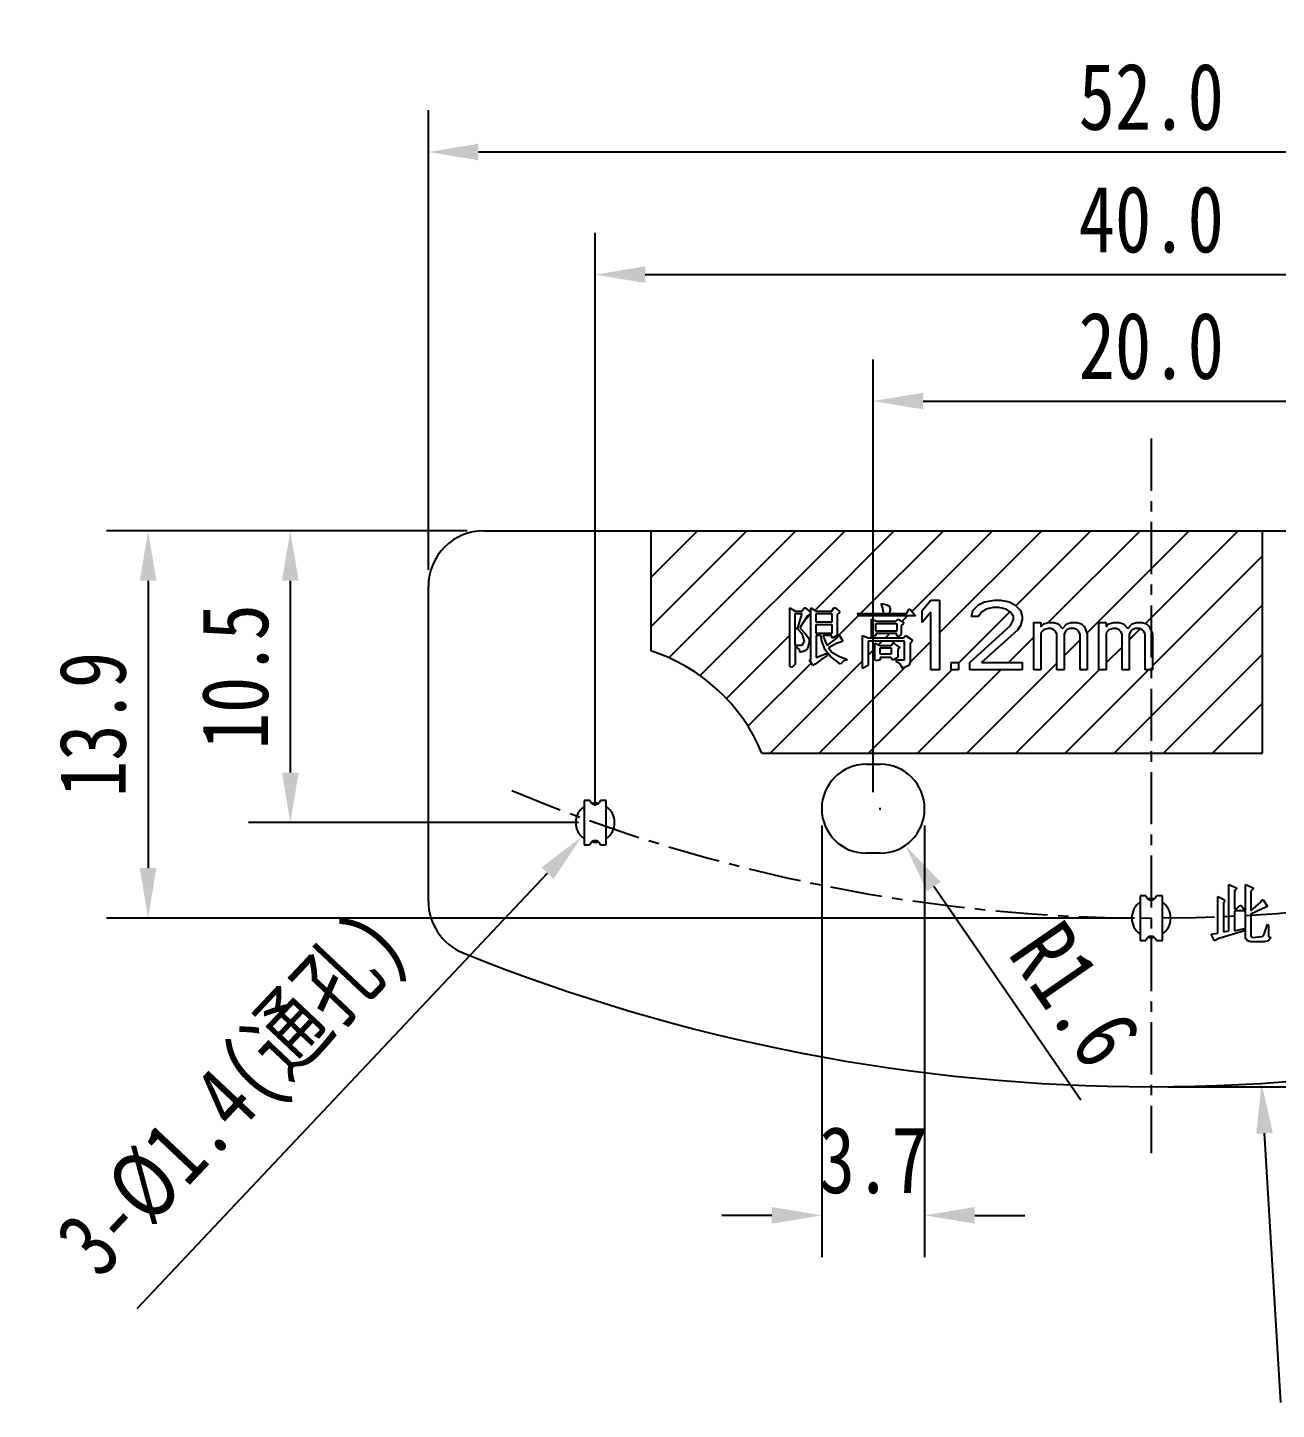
# Model space of a CAD drawing. Header units: inches. Extents: x 847 to 1105, y -1630 to -1447.
# Drawn here: x 898.39 to 943.3, y -1539.47 to -1489.76 of the extents above; entities that cross this region are included whole.
import ezdxf

# ---------------------------------------------------------------- set-up
doc = ezdxf.new("R2010")
doc.units = ezdxf.units.IN
doc.header["$LTSCALE"] = 5
doc.header["$MEASUREMENT"] = 0
doc.header["$PDMODE"] = 3
doc.header["$PDSIZE"] = 0.3125
doc.linetypes.add('CENTER', pattern=[0.6, 0.375, -0.075, 0.075, -0.075])
doc.layers.get('0').update_dxf_attribs({"linetype": 'CONTINUOUS'})
doc.layers.get('Defpoints').update_dxf_attribs({"linetype": 'CONTINUOUS'})
for name, color, linetype in [('01___PRT_ALL_DTM_PLN', 7, 'CONTINUOUS'), ('02___PRT_ALL_AXES', 7, 'CONTINUOUS'), ('03___PRT_ALL_CURVES', 7, 'CONTINUOUS')]:
    doc.layers.add(name, color=color, linetype=linetype)
doc.styles.get("Standard").update_dxf_attribs({"font": 'STSONG.TTF', "width": 0.8})
doc.dimstyles.get("Standard").update_dxf_attribs({"dimscale": 0.3, "dimtxt": 8, "dimasz": 6, "dimexe": 5, "dimexo": 2, "dimgap": 2.5, "dimtad": 1, "dimdec": 1, "dimzin": 4, "dimdsep": 46, "dimtxsty": 'Standard', "dimcen": 0.09, "dimclrd": 3, "dimclre": 3, "dimclrt": 3, "dimadec": 0, "dimazin": 0, "dimtp": 0.01, "dimtm": 0.01, "dimtfac": 1, "dimtdec": 1, "dimtix": 1, "dimtofl": 0, "dimtmove": 0, "dimatfit": 3, "dimfxl": 1, "dimtolj": 1, "dimtzin": 4, "dimarcsym": 0})

# ---------------------------------------------------------------- blocks, each defined once
blk = doc.blocks.new('*D1')
at = {"layer": '01___PRT_ALL_DTM_PLN', "color": 3, "lineweight": -2, "transparency": 16777216}
for p, q in [((912.8, -1509.259), (912.8, -1492.732)), ((964.8, -1509.259), (964.8, -1492.732)), ((914.6, -1494.232), (963, -1494.232))]:
    blk.add_line(p, q, dxfattribs=at)
at = {"layer": '01___PRT_ALL_DTM_PLN', "color": 3, "transparency": 16777216}
for points in [[(914.6, -1493.932), (914.6, -1494.532), (912.8, -1494.232)], [(963, -1494.532), (963, -1493.932), (964.8, -1494.232)]]:
    blk.add_solid(points, dxfattribs=at)
at = {"layer": 'Defpoints', "color": 0, "transparency": 16777216}
for p in [(964.8, -1494.232), (912.8, -1509.859), (964.8, -1509.859)]:
    blk.add_point(p, dxfattribs=at)
at = {"layer": '01___PRT_ALL_DTM_PLN', "color": 3, "transparency": 16777216, "insert": (938.8, -1492.253), "char_height": 2.4, "attachment_point": 5}
blk.add_mtext('\\A1;52.0', dxfattribs=at)
blk = doc.blocks.new('*D2')
at = {"layer": '01___PRT_ALL_DTM_PLN', "color": 3, "lineweight": -2, "transparency": 16777216}
for p, q in [((963.4, -1507.859), (979.365, -1507.859)), ((977.865, -1509.659), (977.865, -1526.059)), ((939.4, -1527.859), (979.365, -1527.859))]:
    blk.add_line(p, q, dxfattribs=at)
at = {"layer": '01___PRT_ALL_DTM_PLN', "color": 3, "transparency": 16777216}
for points in [[(978.165, -1509.659), (977.565, -1509.659), (977.865, -1507.859)], [(977.565, -1526.059), (978.165, -1526.059), (977.865, -1527.859)]]:
    blk.add_solid(points, dxfattribs=at)
at = {"layer": 'Defpoints', "color": 0, "transparency": 16777216}
for p in [(962.8, -1507.859), (938.8, -1527.859), (977.865, -1527.859)]:
    blk.add_point(p, dxfattribs=at)
at = {"layer": '01___PRT_ALL_DTM_PLN', "color": 3, "transparency": 16777216, "insert": (975.886, -1517.859), "char_height": 2.4, "attachment_point": 5, "rotation": 90}
blk.add_mtext('\\A1;20.0', dxfattribs=at)
blk = doc.blocks.new('*D3')
at = {"layer": '01___PRT_ALL_DTM_PLN', "color": 3, "lineweight": -2, "transparency": 16777216}
for p, q in [((938.773, -1461.859), (938.827, -1461.859)), ((938.8, -1461.886), (938.8, -1461.832)), ((943.459, -1539.225), (942.875, -1529.537))]:
    blk.add_line(p, q, dxfattribs=at)
at = {"layer": '01___PRT_ALL_DTM_PLN', "color": 3, "transparency": 16777216}
blk.add_solid([(943.175, -1529.519), (942.576, -1529.555), (942.767, -1527.74)], dxfattribs=at)
at = {"layer": 'Defpoints', "color": 0, "transparency": 16777216}
for p in [(938.8, -1461.859), (942.767, -1527.74)]:
    blk.add_point(p, dxfattribs=at)
at = {"layer": '01___PRT_ALL_DTM_PLN', "color": 3, "transparency": 16777216, "insert": (945.196, -1535.16), "char_height": 2.4, "attachment_point": 5, "rotation": 273.446}
blk.add_mtext('\\A1;R66.0', dxfattribs=at)
blk = doc.blocks.new('*D7')
at = {"layer": '01___PRT_ALL_DTM_PLN', "color": 3, "lineweight": -2, "transparency": 16777216}
for p, q in [((938.773, -1461.859), (938.827, -1461.859)), ((938.8, -1461.886), (938.8, -1461.832)), ((948.764, -1536.22), (946.999, -1523.048))]:
    blk.add_line(p, q, dxfattribs=at)
at = {"layer": '01___PRT_ALL_DTM_PLN', "color": 3, "transparency": 16777216}
blk.add_solid([(947.296, -1523.008), (946.702, -1523.088), (946.76, -1521.264)], dxfattribs=at)
at = {"layer": 'Defpoints', "color": 0, "transparency": 16777216}
for p in [(938.8, -1461.859), (946.76, -1521.264)]:
    blk.add_point(p, dxfattribs=at)
at = {"layer": '01___PRT_ALL_DTM_PLN', "color": 3, "transparency": 16777216, "insert": (950.21, -1532.066), "char_height": 2.4, "attachment_point": 5, "rotation": 277.6319}
blk.add_mtext('\\A1;R59.9', dxfattribs=at)
blk = doc.blocks.new('*D8')
at = {"layer": '01___PRT_ALL_DTM_PLN', "color": 3, "lineweight": -2, "transparency": 16777216}
for p, q in [((918.8, -1517.759), (918.8, -1497.145)), ((958.8, -1517.759), (958.8, -1497.145)), ((920.6, -1498.645), (957, -1498.645))]:
    blk.add_line(p, q, dxfattribs=at)
at = {"layer": '01___PRT_ALL_DTM_PLN', "color": 3, "transparency": 16777216}
for points in [[(920.6, -1498.345), (920.6, -1498.945), (918.8, -1498.645)], [(957, -1498.945), (957, -1498.345), (958.8, -1498.645)]]:
    blk.add_solid(points, dxfattribs=at)
at = {"layer": 'Defpoints', "color": 0, "transparency": 16777216}
for p in [(958.8, -1498.645), (918.8, -1518.359), (958.8, -1518.359)]:
    blk.add_point(p, dxfattribs=at)
at = {"layer": '01___PRT_ALL_DTM_PLN', "color": 3, "transparency": 16777216, "insert": (938.8, -1496.665), "char_height": 2.4, "attachment_point": 5}
blk.add_mtext('\\A1;40.0', dxfattribs=at)
blk = doc.blocks.new('*D9')
at = {"layer": '01___PRT_ALL_DTM_PLN', "color": 3, "lineweight": -2, "transparency": 16777216}
for p, q in [((928.8, -1517.259), (928.8, -1501.693)), ((948.8, -1515.659), (948.8, -1501.693)), ((930.6, -1503.193), (947, -1503.193))]:
    blk.add_line(p, q, dxfattribs=at)
at = {"layer": '01___PRT_ALL_DTM_PLN', "color": 3, "transparency": 16777216}
for points in [[(930.6, -1502.893), (930.6, -1503.493), (928.8, -1503.193)], [(947, -1503.493), (947, -1502.893), (948.8, -1503.193)]]:
    blk.add_solid(points, dxfattribs=at)
at = {"layer": 'Defpoints', "color": 0, "transparency": 16777216}
for p in [(948.8, -1503.193), (948.8, -1516.259), (928.8, -1517.859)]:
    blk.add_point(p, dxfattribs=at)
at = {"layer": '01___PRT_ALL_DTM_PLN', "color": 3, "transparency": 16777216, "insert": (938.8, -1501.214), "char_height": 2.4, "attachment_point": 5}
blk.add_mtext('\\A1;20.0', dxfattribs=at)
blk = doc.blocks.new('*D11')
at = {"layer": '01___PRT_ALL_DTM_PLN', "color": 3, "lineweight": -2, "transparency": 16777216}
for p, q in [((914.2, -1507.859), (906.336, -1507.859)), ((907.836, -1509.659), (907.836, -1516.559)), ((918.2, -1518.359), (906.336, -1518.359))]:
    blk.add_line(p, q, dxfattribs=at)
at = {"layer": '01___PRT_ALL_DTM_PLN', "color": 3, "transparency": 16777216}
for points in [[(908.136, -1509.659), (907.536, -1509.659), (907.836, -1507.859)], [(907.536, -1516.559), (908.136, -1516.559), (907.836, -1518.359)]]:
    blk.add_solid(points, dxfattribs=at)
at = {"layer": 'Defpoints', "color": 0, "transparency": 16777216}
for p in [(914.8, -1507.859), (907.836, -1518.359), (918.8, -1518.359)]:
    blk.add_point(p, dxfattribs=at)
at = {"layer": '01___PRT_ALL_DTM_PLN', "color": 3, "transparency": 16777216, "insert": (905.857, -1513.109), "char_height": 2.4, "attachment_point": 5, "rotation": 90}
blk.add_mtext('\\A1;10.5', dxfattribs=at)
blk = doc.blocks.new('*D12')
at = {"layer": '01___PRT_ALL_DTM_PLN', "color": 3, "lineweight": -2, "transparency": 16777216}
for p, q in [((914.2, -1507.859), (901.221, -1507.859)), ((902.721, -1509.659), (902.721, -1519.995)), ((938.2, -1521.795), (901.221, -1521.795))]:
    blk.add_line(p, q, dxfattribs=at)
at = {"layer": '01___PRT_ALL_DTM_PLN', "color": 3, "transparency": 16777216}
for points in [[(903.021, -1509.659), (902.421, -1509.659), (902.721, -1507.859)], [(902.421, -1519.995), (903.021, -1519.995), (902.721, -1521.795)]]:
    blk.add_solid(points, dxfattribs=at)
at = {"layer": 'Defpoints', "color": 0, "transparency": 16777216}
for p in [(914.8, -1507.859), (902.721, -1521.795), (938.8, -1521.795)]:
    blk.add_point(p, dxfattribs=at)
at = {"layer": '01___PRT_ALL_DTM_PLN', "color": 3, "transparency": 16777216, "insert": (900.737, -1514.827), "char_height": 2.4, "attachment_point": 5, "rotation": 90}
blk.add_mtext('\\A1;13.9', dxfattribs=at)
blk = doc.blocks.new('*D14')
at = {"layer": '01___PRT_ALL_DTM_PLN', "color": 3, "lineweight": -2, "transparency": 16777216}
for p, q in [((929.023, -1517.859), (929.077, -1517.859)), ((929.05, -1517.886), (929.05, -1517.832)), ((936.27, -1528.347), (930.978, -1520.66))]:
    blk.add_line(p, q, dxfattribs=at)
at = {"layer": '01___PRT_ALL_DTM_PLN', "color": 3, "transparency": 16777216}
blk.add_solid([(931.225, -1520.49), (930.731, -1520.83), (929.957, -1519.177)], dxfattribs=at)
at = {"layer": 'Defpoints', "color": 0, "transparency": 16777216}
for p in [(929.05, -1517.859), (929.957, -1519.177)]:
    blk.add_point(p, dxfattribs=at)
at = {"layer": '01___PRT_ALL_DTM_PLN', "color": 3, "transparency": 16777216, "insert": (936.058, -1524.548), "char_height": 2.4, "attachment_point": 5, "rotation": 304.5454}
blk.add_mtext('\\A1;R1.6', dxfattribs=at)
blk = doc.blocks.new('*D18')
at = {"layer": '01___PRT_ALL_DTM_PLN', "color": 3, "lineweight": -2, "transparency": 16777216}
for p, q in [((918.773, -1518.359), (918.827, -1518.359)), ((918.8, -1518.386), (918.8, -1518.332)), ((902.323, -1535.841), (917.085, -1520.179))]:
    blk.add_line(p, q, dxfattribs=at)
at = {"layer": '01___PRT_ALL_DTM_PLN', "color": 3, "transparency": 16777216}
blk.add_solid([(917.303, -1520.384), (916.867, -1519.973), (918.32, -1518.869)], dxfattribs=at)
at = {"layer": 'Defpoints', "color": 0, "transparency": 16777216}
for p in [(919.28, -1517.85), (918.32, -1518.869)]:
    blk.add_point(p, dxfattribs=at)
at = {"layer": '01___PRT_ALL_DTM_PLN', "color": 3, "transparency": 16777216, "insert": (905.944, -1528.283), "char_height": 2.4, "attachment_point": 5, "rotation": 46.6936}
blk.add_mtext('3-\\A1;%%c1.4(通孔)', dxfattribs=at)
blk = doc.blocks.new('*D19')
at = {"layer": '01___PRT_ALL_DTM_PLN', "color": 3, "lineweight": -2, "transparency": 16777216}
for p, q in [((926.95, -1518.459), (926.95, -1533.988)), ((930.65, -1518.459), (930.65, -1533.988)), ((925.15, -1532.488), (923.35, -1532.488)), ((932.45, -1532.488), (934.25, -1532.488))]:
    blk.add_line(p, q, dxfattribs=at)
at = {"layer": '01___PRT_ALL_DTM_PLN', "color": 3, "transparency": 16777216}
for points in [[(925.15, -1532.788), (925.15, -1532.188), (926.95, -1532.488)], [(932.45, -1532.188), (932.45, -1532.788), (930.65, -1532.488)]]:
    blk.add_solid(points, dxfattribs=at)
at = {"layer": 'Defpoints', "color": 0, "transparency": 16777216}
for p in [(926.95, -1517.859), (930.65, -1517.859), (930.65, -1532.488)]:
    blk.add_point(p, dxfattribs=at)
at = {"layer": '01___PRT_ALL_DTM_PLN', "color": 3, "transparency": 16777216, "insert": (928.8, -1530.509), "char_height": 2.4, "attachment_point": 5}
blk.add_mtext('\\A1;3.7', dxfattribs=at)

msp = doc.modelspace()

# ---------------------------------------------------------------- hatches: boundary and pattern name
at = {"layer": '01___PRT_ALL_DTM_PLN'}
h = msp.add_hatch(dxfattribs=at)
h.set_pattern_fill('ANSI31,_O', color=3, scale=10)
h.set_pattern_definition([(45, (-422.3956, -1.3329), (-0.8838835, 0.8838835), [])])
h.paths.add_polyline_path([(942.8, -1507.859), (920.8, -1507.859), (920.8, -1512.175, -0.219224), (924.8, -1515.859), (942.8, -1515.859)])
h.paths.add_polyline_path([(936.135, -1511.157), (936.291, -1511.21), (936.395, -1511.317), (936.499, -1511.583), (936.499, -1512.859), (936.239, -1512.859), (936.239, -1511.583), (936.187, -1511.476), (936.135, -1511.423), (936.03, -1511.37), (935.874, -1511.37), (935.77, -1511.423), (935.718, -1511.476), (935.666, -1511.583), (935.666, -1512.859), (935.405, -1512.859), (935.405, -1511.583), (935.353, -1511.476), (935.301, -1511.423), (935.197, -1511.37), (935.093, -1511.37), (934.937, -1511.423), (934.833, -1511.53), (934.833, -1512.859), (934.572, -1512.859), (934.572, -1511.157), (934.833, -1511.157), (934.833, -1511.317), (934.937, -1511.21), (935.093, -1511.157), (935.301, -1511.157), (935.458, -1511.21), (935.614, -1511.37), (935.77, -1511.21), (935.926, -1511.157)], flags=16)
h.paths.add_polyline_path([(936.916, -1511.157), (937.176, -1511.157), (937.176, -1511.317), (937.28, -1511.21), (937.437, -1511.157), (937.645, -1511.157), (937.801, -1511.21), (937.958, -1511.37), (938.114, -1511.21), (938.27, -1511.157), (938.478, -1511.157), (938.635, -1511.21), (938.739, -1511.317), (938.843, -1511.583), (938.843, -1512.859), (938.583, -1512.859), (938.583, -1511.583), (938.53, -1511.476), (938.478, -1511.423), (938.374, -1511.37), (938.218, -1511.37), (938.114, -1511.423), (938.062, -1511.476), (938.01, -1511.583), (938.01, -1512.859), (937.749, -1512.859), (937.749, -1511.583), (937.697, -1511.476), (937.645, -1511.423), (937.541, -1511.37), (937.437, -1511.37), (937.28, -1511.423), (937.176, -1511.53), (937.176, -1512.859), (936.916, -1512.859)], flags=16)
h.paths.add_polyline_path([(934.103, -1510.732), (934.155, -1510.944), (934.155, -1511.051), (934.103, -1511.264), (933.999, -1511.423), (932.697, -1512.593), (934.155, -1512.593), (934.155, -1512.859), (932.28, -1512.859), (932.28, -1512.593), (933.739, -1511.264), (933.843, -1511.051), (933.843, -1510.944), (933.739, -1510.785), (933.583, -1510.678), (933.322, -1510.625), (933.114, -1510.625), (932.853, -1510.678), (932.697, -1510.785), (932.593, -1510.944), (932.333, -1510.944), (932.385, -1510.732), (932.593, -1510.519), (932.801, -1510.413), (933.166, -1510.359), (933.374, -1510.359), (933.687, -1510.413), (933.895, -1510.519)], flags=16)
h.paths.add_polyline_path([(931.187, -1510.359), (931.187, -1512.859), (930.874, -1512.859), (930.874, -1510.785), (930.562, -1511.157), (930.562, -1510.732), (930.874, -1510.359)], flags=16)
h.paths.add_polyline_path([(931.864, -1512.593), (931.864, -1512.859), (931.603, -1512.859), (931.603, -1512.593)], flags=16)
h.paths.add_polyline_path([(930.324, -1510.915), (928.3, -1510.915), (928.22, -1510.836), (929.213, -1510.836), (929.173, -1510.796), (929.133, -1510.597), (929.093, -1510.518), (929.093, -1510.478), (929.292, -1510.518), (929.371, -1510.558), (929.418, -1510.697), (929.371, -1510.836), (930.006, -1510.836), (930.086, -1510.677), (930.125, -1510.677)], flags=16)
h.paths.add_polyline_path([(930.205, -1511.788), (930.205, -1511.828), (930.125, -1511.907), (930.125, -1512.582), (930.086, -1512.701), (929.847, -1512.82), (929.847, -1512.78), (929.768, -1512.661), (929.728, -1512.621), (929.649, -1512.582), (929.609, -1512.542), (929.649, -1512.502), (929.927, -1512.502), (929.927, -1511.828), (928.617, -1511.828), (928.617, -1512.701), (928.419, -1512.82), (928.419, -1511.629), (928.617, -1511.709), (929.887, -1511.709), (929.967, -1511.629)], flags=16)
h.paths.add_polyline_path([(929.887, -1511.153), (929.887, -1511.193), (929.808, -1511.272), (929.808, -1511.589), (929.689, -1511.669), (929.649, -1511.629), (929.649, -1511.55), (928.895, -1511.55), (928.895, -1511.629), (928.736, -1511.669), (928.736, -1511.034), (928.935, -1511.113), (929.609, -1511.113), (929.689, -1511.034)], flags=16)
h.paths.add_polyline_path([(929.649, -1511.193), (929.649, -1511.47), (928.895, -1511.47), (928.895, -1511.193)], flags=0)
h.paths.add_polyline_path([(929.768, -1512.066), (929.728, -1512.066), (929.689, -1512.145), (929.689, -1512.423), (929.53, -1512.502), (929.49, -1512.502), (929.451, -1512.423), (929.054, -1512.423), (929.054, -1512.502), (928.895, -1512.542), (928.855, -1512.502), (928.855, -1511.907), (929.054, -1511.986), (929.451, -1511.986), (929.53, -1511.867), (929.53, -1511.907)], flags=16)
h.paths.add_polyline_path([(929.451, -1512.066), (929.451, -1512.304), (929.054, -1512.304), (929.054, -1512.066)], flags=0)
h.paths.add_polyline_path([(927.506, -1510.875), (927.506, -1511.629), (927.347, -1511.709), (927.308, -1511.709), (927.308, -1511.629), (926.99, -1511.629), (927.07, -1511.828), (927.149, -1511.986), (927.506, -1511.709), (927.546, -1511.629), (927.586, -1511.629), (927.705, -1511.828), (927.625, -1511.867), (927.506, -1511.907), (927.189, -1512.066), (927.308, -1512.224), (927.586, -1512.383), (927.824, -1512.462), (927.863, -1512.502), (927.744, -1512.542), (927.625, -1512.661), (927.268, -1512.383), (927.164, -1512.258), (927.149, -1512.264), (927.149, -1512.343), (926.911, -1512.502), (926.713, -1512.661), (926.633, -1512.701), (926.514, -1512.502), (926.554, -1512.502), (926.554, -1510.836), (926.435, -1510.915), (926.157, -1511.351), (926.355, -1511.55), (926.474, -1511.709), (926.514, -1511.828), (926.474, -1511.947), (926.435, -1512.105), (926.316, -1512.185), (926.197, -1512.224), (926.157, -1512.224), (926.157, -1512.145), (926.078, -1512.066), (925.998, -1512.026), (925.998, -1512.661), (925.879, -1512.78), (925.8, -1512.74), (925.8, -1510.637), (925.998, -1510.756), (926.236, -1510.756), (926.316, -1510.637), (926.355, -1510.637), (926.554, -1510.796), (926.554, -1510.637), (926.752, -1510.756), (927.308, -1510.756), (927.387, -1510.637), (927.427, -1510.637), (927.608, -1510.773)], flags=16)
h.paths.add_polyline_path([(927.308, -1510.836), (927.308, -1511.153), (926.752, -1511.153), (926.752, -1510.836)], flags=0)
h.paths.add_polyline_path([(927.308, -1511.232), (927.308, -1511.55), (926.752, -1511.55), (926.752, -1511.232)], flags=0)
h.paths.add_polyline_path([(926.236, -1510.836), (926.078, -1511.351), (926.078, -1511.391), (926.236, -1511.55), (926.276, -1511.709), (926.316, -1511.828), (926.236, -1511.986), (925.998, -1511.986), (925.998, -1510.836)], flags=16)

# ---------------------------------------------------------------- linework, layer by layer
at = {"color": 7, "linetype": 'Continuous'}
for p, q in [((914.8, -1507.859), (962.8, -1507.859)), ((920.8, -1507.859), (920.8, -1512.175)), ((942.8, -1515.859), (942.8, -1507.859)), ((912.8, -1521.189), (912.8, -1509.859)), ((924.8, -1515.859), (942.8, -1515.859)), ((918.4, -1517.559), (918.4, -1519.159)), ((918.606, -1517.559), (918.4, -1517.559)), ((919.2, -1517.559), (918.993, -1517.559)), ((919.2, -1519.159), (919.2, -1517.559)), ((918.4, -1519.159), (918.606, -1519.159)), ((918.993, -1519.159), (919.2, -1519.159)), ((938.4, -1520.995), (938.4, -1522.595)), ((938.606, -1520.995), (938.4, -1520.995)), ((939.2, -1520.995), (938.993, -1520.995)), ((939.2, -1522.595), (939.2, -1520.995)), ((938.4, -1522.595), (938.606, -1522.595)), ((938.993, -1522.595), (939.2, -1522.595))]:
    msp.add_line(p, q, dxfattribs=at)
for centre, radius, start, end in [((914.8, -1509.859), 2, 90, 180), ((918.8, -1518.359), 6.5, 22.6199, 72.0798), ((918.8, -1517.509), 0.2, 194.4775, 345.5225), ((918.8, -1518.359), 0.7, 124.8499, 235.1501), ((918.8, -1518.359), 0.7, 80.1618, 99.8382), ((918.8, -1518.359), 0.7, 304.8499, 55.1501), ((918.8, -1519.209), 0.2, 14.4775, 165.5225), ((918.8, -1518.359), 0.7, 260.1618, 279.8382), ((938.8, -1520.945), 0.2, 194.4775, 345.5225), ((938.8, -1521.795), 0.7, 80.1618, 99.8382), ((914.8, -1521.189), 2, 180, 247.9757), ((938.8, -1521.795), 0.7, 124.8499, 235.1501), ((938.8, -1521.795), 0.7, 304.8499, 55.1501), ((938.8, -1522.645), 0.2, 14.4775, 165.5225), ((938.8, -1521.795), 0.7, 260.1618, 279.8382), ((938.8, -1461.859), 66, 247.97569, 292.02431)]:
    msp.add_arc(centre, radius, start, end, dxfattribs=at)
at = {"layer": '01___PRT_ALL_DTM_PLN', "color": 1, "linetype": 'CENTER'}
msp.add_line((938.8, -1504.542), (938.8, -1530.251), dxfattribs=at)
msp.add_arc((938.8, -1461.859), 59.935, 247.43564, 292.78767, dxfattribs=at)
at = {"layer": '02___PRT_ALL_AXES', "color": 7, "linetype": 'Continuous'}
for p, q in [((928.55, -1516.259), (929.05, -1516.259)), ((929.05, -1519.459), (928.55, -1519.459))]:
    msp.add_line(p, q, dxfattribs=at)
for centre, start, end in [((928.55, -1517.859), 90, 270), ((929.05, -1517.859), 270, 90)]:
    msp.add_arc(centre, 1.6, start, end, dxfattribs=at)
at = {"layer": '03___PRT_ALL_CURVES', "color": 40, "linetype": 'Continuous'}
for p, q in [((925.8, -1512.74), (925.8, -1510.637)), ((925.8, -1510.637), (925.998, -1510.756)), ((926.236, -1510.756), (926.316, -1510.637)), ((926.316, -1510.637), (926.355, -1510.637)), ((926.355, -1510.637), (926.554, -1510.796)), ((926.554, -1512.502), (926.554, -1510.637)), ((926.554, -1510.637), (926.752, -1510.756)), ((927.308, -1510.756), (927.387, -1510.637)), ((927.387, -1510.637), (927.427, -1510.637)), ((927.427, -1510.637), (927.586, -1510.756)), ((929.093, -1510.518), (929.093, -1510.478)), ((929.093, -1510.478), (929.292, -1510.518)), ((929.133, -1510.597), (929.093, -1510.518)), ((929.173, -1510.796), (929.133, -1510.597)), ((929.292, -1510.518), (929.371, -1510.558)), ((929.371, -1510.558), (929.411, -1510.677)), ((929.411, -1510.677), (929.411, -1510.716)), ((930.006, -1510.836), (930.086, -1510.677)), ((930.086, -1510.677), (930.125, -1510.677)), ((930.125, -1510.677), (930.324, -1510.915)), ((930.562, -1510.732), (930.874, -1510.359)), ((930.874, -1510.359), (931.187, -1510.359)), ((931.187, -1510.359), (931.187, -1512.859)), ((932.385, -1510.732), (932.593, -1510.519)), ((932.593, -1510.519), (932.801, -1510.413)), ((932.801, -1510.413), (933.166, -1510.359)), ((933.114, -1510.625), (932.853, -1510.678)), ((933.322, -1510.625), (933.114, -1510.625)), ((933.166, -1510.359), (933.374, -1510.359)), ((933.583, -1510.678), (933.322, -1510.625)), ((933.374, -1510.359), (933.687, -1510.413)), ((933.687, -1510.413), (933.895, -1510.519)), ((933.895, -1510.519), (934.103, -1510.732)), ((925.998, -1510.756), (926.236, -1510.756)), ((925.998, -1511.986), (925.998, -1510.836)), ((925.998, -1510.836), (926.236, -1510.836)), ((926.236, -1510.836), (926.078, -1511.351)), ((926.435, -1510.915), (926.157, -1511.351)), ((926.554, -1510.836), (926.435, -1510.915)), ((926.752, -1510.756), (927.308, -1510.756)), ((926.752, -1511.153), (926.752, -1510.836)), ((926.752, -1510.836), (927.308, -1510.836)), ((927.308, -1511.153), (926.752, -1511.153)), ((927.308, -1510.836), (927.308, -1511.153)), ((927.586, -1510.796), (927.506, -1510.875)), ((927.506, -1510.875), (927.506, -1511.629)), ((927.586, -1510.756), (927.586, -1510.796)), ((928.3, -1510.915), (928.22, -1510.836)), ((928.22, -1510.836), (930.006, -1510.836)), ((930.324, -1510.915), (928.3, -1510.915)), ((928.736, -1511.669), (928.736, -1511.034)), ((928.736, -1511.034), (928.935, -1511.113)), ((928.935, -1511.113), (929.609, -1511.113)), ((929.213, -1510.836), (929.173, -1510.796)), ((929.411, -1510.716), (929.371, -1510.836)), ((929.609, -1511.113), (929.689, -1511.034)), ((929.689, -1511.034), (929.887, -1511.153)), ((929.887, -1511.153), (929.887, -1511.193)), ((930.562, -1511.157), (930.562, -1510.732)), ((930.874, -1510.785), (930.562, -1511.157)), ((930.874, -1512.859), (930.874, -1510.785)), ((932.333, -1510.944), (932.385, -1510.732)), ((932.593, -1510.944), (932.333, -1510.944)), ((932.697, -1510.785), (932.593, -1510.944)), ((932.853, -1510.678), (932.697, -1510.785)), ((933.739, -1510.785), (933.583, -1510.678)), ((933.843, -1510.944), (933.739, -1510.785)), ((933.739, -1511.264), (933.843, -1511.051)), ((933.843, -1511.051), (933.843, -1510.944)), ((934.103, -1510.732), (934.155, -1510.944)), ((934.155, -1511.051), (934.103, -1511.264)), ((934.155, -1510.944), (934.155, -1511.051)), ((934.572, -1512.859), (934.572, -1511.157)), ((934.572, -1511.157), (934.833, -1511.157)), ((934.833, -1511.157), (934.833, -1511.317)), ((934.937, -1511.21), (935.093, -1511.157)), ((935.093, -1511.157), (935.301, -1511.157)), ((935.301, -1511.157), (935.458, -1511.21)), ((935.77, -1511.21), (935.926, -1511.157)), ((935.926, -1511.157), (936.135, -1511.157)), ((936.135, -1511.157), (936.291, -1511.21)), ((936.916, -1512.859), (936.916, -1511.157)), ((936.916, -1511.157), (937.176, -1511.157)), ((937.176, -1511.157), (937.176, -1511.317)), ((937.28, -1511.21), (937.437, -1511.157)), ((937.437, -1511.157), (937.645, -1511.157)), ((937.645, -1511.157), (937.801, -1511.21)), ((938.114, -1511.21), (938.27, -1511.157)), ((938.27, -1511.157), (938.478, -1511.157)), ((938.478, -1511.157), (938.635, -1511.21)), ((926.078, -1511.351), (926.078, -1511.391)), ((926.078, -1511.391), (926.236, -1511.55)), ((926.157, -1511.351), (926.355, -1511.55)), ((926.236, -1511.55), (926.276, -1511.709)), ((926.355, -1511.55), (926.474, -1511.709)), ((926.752, -1511.55), (926.752, -1511.232)), ((926.752, -1511.232), (927.308, -1511.232)), ((927.308, -1511.55), (926.752, -1511.55)), ((926.752, -1511.629), (926.752, -1512.423)), ((926.911, -1511.629), (926.752, -1511.629)), ((926.951, -1511.828), (926.911, -1511.629)), ((926.99, -1511.629), (927.07, -1511.828)), ((927.308, -1511.629), (926.99, -1511.629)), ((927.308, -1511.232), (927.308, -1511.55)), ((927.308, -1511.709), (927.308, -1511.629)), ((927.506, -1511.629), (927.347, -1511.709)), ((927.506, -1511.709), (927.546, -1511.629)), ((927.546, -1511.629), (927.586, -1511.629)), ((927.586, -1511.629), (927.705, -1511.828)), ((928.419, -1512.82), (928.419, -1511.629)), ((928.419, -1511.629), (928.617, -1511.709)), ((928.895, -1511.629), (928.736, -1511.669)), ((928.895, -1511.47), (928.895, -1511.193)), ((928.895, -1511.193), (929.649, -1511.193)), ((929.649, -1511.47), (928.895, -1511.47)), ((928.895, -1511.55), (928.895, -1511.629)), ((929.649, -1511.55), (928.895, -1511.55)), ((929.649, -1511.193), (929.649, -1511.47)), ((929.649, -1511.629), (929.649, -1511.55)), ((929.689, -1511.669), (929.649, -1511.629)), ((929.808, -1511.589), (929.689, -1511.669)), ((929.887, -1511.193), (929.808, -1511.272)), ((929.808, -1511.272), (929.808, -1511.589)), ((929.887, -1511.709), (929.967, -1511.629)), ((929.967, -1511.629), (930.205, -1511.788)), ((932.28, -1512.593), (933.739, -1511.264)), ((933.999, -1511.423), (932.697, -1512.593)), ((934.103, -1511.264), (933.999, -1511.423)), ((934.833, -1511.317), (934.937, -1511.21)), ((934.937, -1511.423), (934.833, -1511.53)), ((934.833, -1511.53), (934.833, -1512.859)), ((935.093, -1511.37), (934.937, -1511.423)), ((935.197, -1511.37), (935.093, -1511.37)), ((935.301, -1511.423), (935.197, -1511.37)), ((935.353, -1511.476), (935.301, -1511.423)), ((935.405, -1511.583), (935.353, -1511.476)), ((935.405, -1512.859), (935.405, -1511.583)), ((935.458, -1511.21), (935.614, -1511.37)), ((935.614, -1511.37), (935.77, -1511.21)), ((935.718, -1511.476), (935.666, -1511.583)), ((935.666, -1511.583), (935.666, -1512.859)), ((935.77, -1511.423), (935.718, -1511.476)), ((935.874, -1511.37), (935.77, -1511.423)), ((936.03, -1511.37), (935.874, -1511.37)), ((936.135, -1511.423), (936.03, -1511.37)), ((936.187, -1511.476), (936.135, -1511.423)), ((936.239, -1511.583), (936.187, -1511.476)), ((936.239, -1512.859), (936.239, -1511.583)), ((936.291, -1511.21), (936.395, -1511.317)), ((936.395, -1511.317), (936.499, -1511.583)), ((936.499, -1511.583), (936.499, -1512.859)), ((937.176, -1511.317), (937.28, -1511.21)), ((937.28, -1511.423), (937.176, -1511.53)), ((937.176, -1511.53), (937.176, -1512.859)), ((937.437, -1511.37), (937.28, -1511.423)), ((937.541, -1511.37), (937.437, -1511.37)), ((937.645, -1511.423), (937.541, -1511.37)), ((937.697, -1511.476), (937.645, -1511.423)), ((937.749, -1511.583), (937.697, -1511.476)), ((937.749, -1512.859), (937.749, -1511.583)), ((937.801, -1511.21), (937.958, -1511.37)), ((937.958, -1511.37), (938.114, -1511.21)), ((938.062, -1511.476), (938.01, -1511.583)), ((938.01, -1511.583), (938.01, -1512.859)), ((938.114, -1511.423), (938.062, -1511.476)), ((938.218, -1511.37), (938.114, -1511.423)), ((938.374, -1511.37), (938.218, -1511.37)), ((938.478, -1511.423), (938.374, -1511.37)), ((938.53, -1511.476), (938.478, -1511.423)), ((938.583, -1511.583), (938.53, -1511.476)), ((938.583, -1512.859), (938.583, -1511.583)), ((938.635, -1511.21), (938.739, -1511.317)), ((938.739, -1511.317), (938.843, -1511.583)), ((938.843, -1511.583), (938.843, -1512.859)), ((926.236, -1511.986), (925.998, -1511.986)), ((925.998, -1512.026), (925.998, -1512.661)), ((926.078, -1512.066), (925.998, -1512.026)), ((926.157, -1512.145), (926.078, -1512.066)), ((926.157, -1512.224), (926.157, -1512.145)), ((926.316, -1511.828), (926.236, -1511.986)), ((926.276, -1511.709), (926.316, -1511.828)), ((926.435, -1512.105), (926.316, -1512.185)), ((926.474, -1511.947), (926.435, -1512.105)), ((926.474, -1511.709), (926.514, -1511.828)), ((926.514, -1511.828), (926.474, -1511.947)), ((927.07, -1512.145), (926.951, -1511.828)), ((927.07, -1511.828), (927.149, -1511.986)), ((927.268, -1512.383), (927.07, -1512.145)), ((927.149, -1511.986), (927.506, -1511.709)), ((927.506, -1511.907), (927.189, -1512.066)), ((927.189, -1512.066), (927.308, -1512.224)), ((927.347, -1511.709), (927.308, -1511.709)), ((927.625, -1511.867), (927.506, -1511.907)), ((927.705, -1511.828), (927.625, -1511.867)), ((928.617, -1511.709), (929.887, -1511.709)), ((928.617, -1511.828), (928.617, -1512.701)), ((929.927, -1511.828), (928.617, -1511.828)), ((928.855, -1512.502), (928.855, -1511.907)), ((928.855, -1511.907), (929.054, -1511.986)), ((929.054, -1511.986), (929.451, -1511.986)), ((929.054, -1512.304), (929.054, -1512.066)), ((929.054, -1512.066), (929.451, -1512.066)), ((929.451, -1511.986), (929.53, -1511.867)), ((929.451, -1512.066), (929.451, -1512.304)), ((929.53, -1511.867), (929.53, -1511.907)), ((929.53, -1511.907), (929.768, -1512.066)), ((929.728, -1512.066), (929.689, -1512.145)), ((929.689, -1512.145), (929.689, -1512.423)), ((929.768, -1512.066), (929.728, -1512.066)), ((929.927, -1512.502), (929.927, -1511.828)), ((930.205, -1511.828), (930.125, -1511.907)), ((930.125, -1511.907), (930.125, -1512.582)), ((930.205, -1511.788), (930.205, -1511.828)), ((925.998, -1512.661), (925.879, -1512.78)), ((926.197, -1512.224), (926.157, -1512.224)), ((926.316, -1512.185), (926.197, -1512.224)), ((926.633, -1512.701), (926.514, -1512.502)), ((926.514, -1512.502), (926.554, -1512.502)), ((926.713, -1512.661), (926.633, -1512.701)), ((926.911, -1512.502), (926.713, -1512.661)), ((926.752, -1512.423), (927.149, -1512.264)), ((927.149, -1512.343), (926.911, -1512.502)), ((927.149, -1512.264), (927.149, -1512.343)), ((927.625, -1512.661), (927.268, -1512.383)), ((927.308, -1512.224), (927.586, -1512.383)), ((927.586, -1512.383), (927.824, -1512.462)), ((927.744, -1512.542), (927.625, -1512.661)), ((927.863, -1512.502), (927.744, -1512.542)), ((927.824, -1512.462), (927.863, -1512.502)), ((928.895, -1512.542), (928.855, -1512.502)), ((929.054, -1512.502), (928.895, -1512.542)), ((929.451, -1512.304), (929.054, -1512.304)), ((929.054, -1512.423), (929.054, -1512.502)), ((929.451, -1512.423), (929.054, -1512.423)), ((929.49, -1512.502), (929.451, -1512.423)), ((929.53, -1512.502), (929.49, -1512.502)), ((929.689, -1512.423), (929.53, -1512.502)), ((929.609, -1512.542), (929.649, -1512.502)), ((929.649, -1512.582), (929.609, -1512.542)), ((929.649, -1512.502), (929.927, -1512.502)), ((929.728, -1512.621), (929.649, -1512.582)), ((929.768, -1512.661), (929.728, -1512.621)), ((929.847, -1512.78), (929.768, -1512.661)), ((930.125, -1512.582), (930.086, -1512.701)), ((931.603, -1512.859), (931.603, -1512.593)), ((931.603, -1512.593), (931.864, -1512.593)), ((931.864, -1512.593), (931.864, -1512.859)), ((932.28, -1512.859), (932.28, -1512.593)), ((932.697, -1512.593), (934.155, -1512.593)), ((934.155, -1512.593), (934.155, -1512.859)), ((925.879, -1512.78), (925.8, -1512.74)), ((928.617, -1512.701), (928.419, -1512.82)), ((930.086, -1512.701), (929.847, -1512.82)), ((929.847, -1512.82), (929.847, -1512.78)), ((931.187, -1512.859), (930.874, -1512.859)), ((931.864, -1512.859), (931.603, -1512.859)), ((934.155, -1512.859), (932.28, -1512.859)), ((934.833, -1512.859), (934.572, -1512.859)), ((935.666, -1512.859), (935.405, -1512.859)), ((936.499, -1512.859), (936.239, -1512.859)), ((937.176, -1512.859), (936.916, -1512.859)), ((938.01, -1512.859), (937.749, -1512.859)), ((938.843, -1512.859), (938.583, -1512.859)), ((941.594, -1520.585), (941.871, -1520.704)), ((941.594, -1522.252), (941.594, -1520.585)), ((942.189, -1520.585), (942.467, -1520.704)), ((942.189, -1522.53), (942.189, -1520.585)), ((941.197, -1521.022), (941.435, -1521.141)), ((941.197, -1522.331), (941.197, -1521.022)), ((941.871, -1520.744), (941.792, -1520.823)), ((941.792, -1520.823), (941.792, -1521.458)), ((941.871, -1520.704), (941.871, -1520.744)), ((942.467, -1520.744), (942.387, -1520.823)), ((942.387, -1520.823), (942.387, -1521.538)), ((942.467, -1520.704), (942.467, -1520.744)), ((941.435, -1521.18), (941.395, -1521.26)), ((941.395, -1521.26), (941.395, -1522.292)), ((941.435, -1521.141), (941.435, -1521.18)), ((941.792, -1521.458), (941.871, -1521.458)), ((942.149, -1521.538), (941.792, -1521.538)), ((941.792, -1521.538), (941.792, -1522.252)), ((941.871, -1521.458), (941.991, -1521.339)), ((941.991, -1521.339), (942.03, -1521.339)), ((942.03, -1521.339), (942.149, -1521.498)), ((942.149, -1521.498), (942.149, -1521.538)), ((942.387, -1521.538), (942.744, -1521.22)), ((942.784, -1521.458), (942.387, -1521.657)), ((942.744, -1521.22), (942.784, -1521.141)), ((942.784, -1521.141), (942.824, -1521.141)), ((942.983, -1521.379), (942.784, -1521.458)), ((942.824, -1521.141), (942.983, -1521.379)), ((942.387, -1521.657), (942.387, -1522.45)), ((942.864, -1522.371), (942.983, -1522.014)), ((942.983, -1522.014), (943.022, -1522.053)), ((943.022, -1522.053), (943.022, -1522.45)), ((940.959, -1522.371), (941.197, -1522.331)), ((941.078, -1522.609), (940.959, -1522.371)), ((941.237, -1522.53), (941.078, -1522.609)), ((942.149, -1522.252), (941.237, -1522.53)), ((941.395, -1522.292), (941.594, -1522.252)), ((941.792, -1522.252), (942.149, -1522.173)), ((942.149, -1522.173), (942.149, -1522.252)), ((942.268, -1522.609), (942.189, -1522.53)), ((942.387, -1522.45), (942.427, -1522.49)), ((942.427, -1522.49), (942.784, -1522.45)), ((942.784, -1522.45), (942.864, -1522.371)), ((943.022, -1522.45), (943.102, -1522.49)), ((943.102, -1522.49), (943.022, -1522.609)), ((942.387, -1522.649), (942.268, -1522.609)), ((942.864, -1522.649), (942.387, -1522.649)), ((943.022, -1522.609), (942.864, -1522.649))]:
    msp.add_line(p, q, dxfattribs=at)

# ---------------------------------------------------------------- dimensions: what is measured, and where the dimension line sits
at = {"layer": '01___PRT_ALL_DTM_PLN', "color": 3}
for mpoint, picture, middle in [((942.767, -1527.74), '*D3', (943.021, -1531.962)), ((946.76, -1521.264), '*D7', (948.243, -1532.33))]:
    dim = msp.add_radius_dim(center=(938.8, -1461.859), mpoint=mpoint, dimstyle='Standard', dxfattribs=at)
    dim.commit()
    dim.dimension.update_dxf_attribs({"geometry": picture, "text_midpoint": middle, "dimtype": 164})
for base, p1, p2, picture, middle in [((964.8, -1494.232), (912.8, -1509.859), (964.8, -1509.859), '*D1', (938.8, -1492.253)), ((958.8, -1498.645), (918.8, -1518.359), (958.8, -1518.359), '*D8', (938.8, -1496.665)), ((948.8, -1503.193), (928.8, -1517.859), (948.8, -1516.259), '*D9', (938.8, -1501.214)), ((930.65, -1532.488), (926.95, -1517.859), (930.65, -1517.859), '*D19', (928.8, -1530.509))]:
    dim = msp.add_linear_dim(base=base, p1=p1, p2=p2, dimstyle='Standard', dxfattribs=at)
    dim.commit()
    dim.dimension.update_dxf_attribs({"geometry": picture, "text_midpoint": middle})
for base, p1, p2, picture, middle in [((902.721, -1521.795), (914.8, -1507.859), (938.8, -1521.795), '*D12', (900.737, -1514.827)), ((907.836, -1518.359), (914.8, -1507.859), (918.8, -1518.359), '*D11', (905.857, -1513.109)), ((977.865, -1527.859), (962.8, -1507.859), (938.8, -1527.859), '*D2', (975.886, -1517.859))]:
    dim = msp.add_linear_dim(base=base, p1=p1, p2=p2, angle=90, dimstyle='Standard', dxfattribs=at)
    dim.commit()
    dim.dimension.update_dxf_attribs({"geometry": picture, "text_midpoint": middle})
dim = msp.add_diameter_dim_2p(p1=(919.28, -1517.85), p2=(918.32, -1518.869), text='3-<>(通孔)', dimstyle='Standard', override={"dimtmove": 1}, dxfattribs=at)
dim.commit()
dim.dimension.update_dxf_attribs({"geometry": '*D18', "text_midpoint": (907.798, -1530.031), "dimtype": 163})
dim = msp.add_radius_dim(center=(929.05, -1517.859), mpoint=(929.957, -1519.177), dimstyle='Standard', override={"dimtmove": 1}, dxfattribs=at)
dim.commit()
dim.dimension.update_dxf_attribs({"geometry": '*D14', "text_midpoint": (934.428, -1525.671), "dimtype": 164})

doc.saveas('drawing.dxf')
